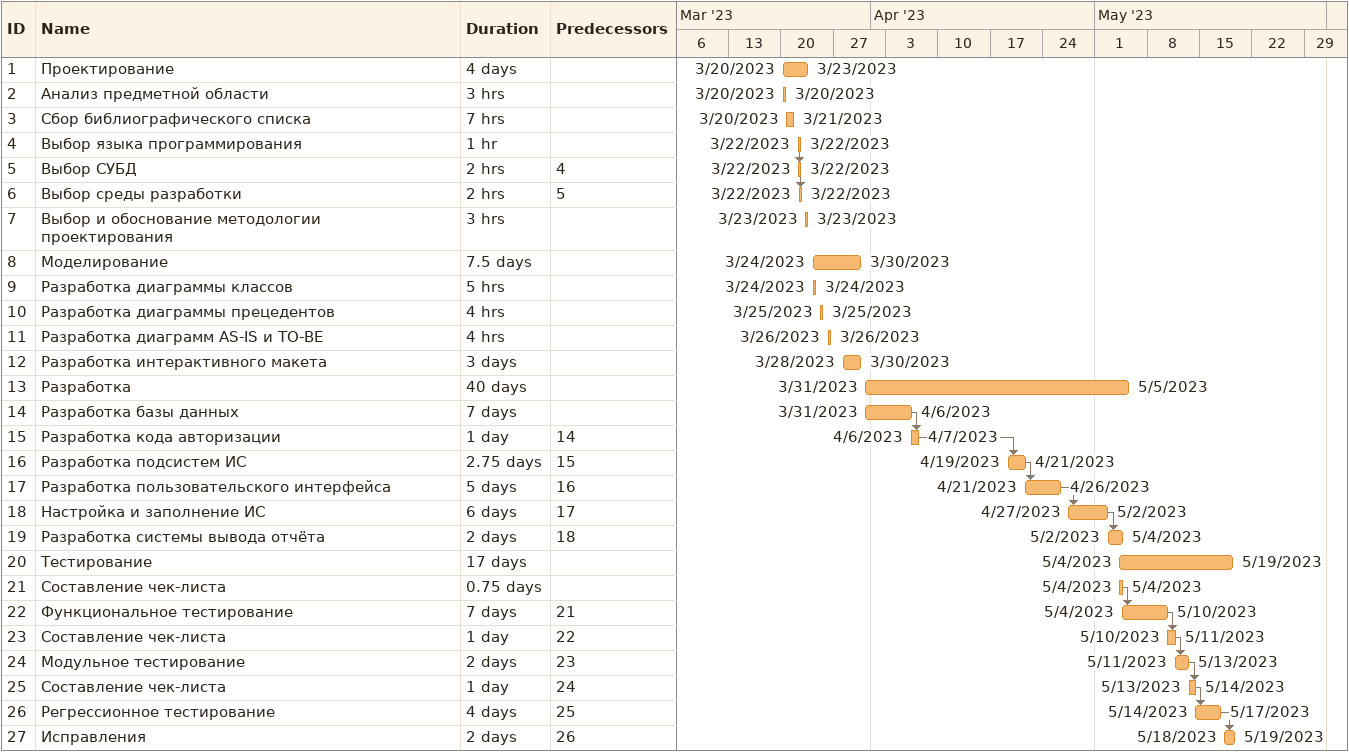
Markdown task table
| ID | Task | Duration | Start | Finish | Predecessors |
|---|---|---|---|---|---|
| 1 | Проектирование | 4d | 2023-03-20 | 2023-03-23 |  |
| 2 | Анализ предметной области | 3h | 2023-03-20 | 2023-03-20 |  |
| 3 | Сбор библиографического списка | 7h | 2023-03-20 | 2023-03-21 |  |
| 4 | Выбор языка программирования | 1h | 2023-03-22 | 2023-03-22 |  |
| 5 | Выбор СУБД | 2h | 2023-03-22 | 2023-03-22 | 4 |
| 6 | Выбор среды разработки | 2h | 2023-03-22 | 2023-03-22 | 5 |
| 7 | Выбор и обоснование методологии проектирования | 3h | 2023-03-23 | 2023-03-23 |  |
| 8 | Моделирование | 7.5d | 2023-03-24 | 2023-03-30 |  |
| 9 | Разработка диаграммы классов | 5h | 2023-03-24 | 2023-03-24 |  |
| 10 | Разработка диаграммы прецедентов | 4h | 2023-03-25 | 2023-03-25 |  |
| 11 | Разработка диаграмм AS-IS и TO-BE | 4h | 2023-03-26 | 2023-03-26 |  |
| 12 | Разработка интерактивного макета | 3d | 2023-03-28 | 2023-03-30 |  |
| 13 | Разработка | 40d | 2023-03-31 | 2023-05-05 |  |
| 14 | Разработка базы данных | 7d | 2023-03-31 | 2023-04-06 |  |
| 15 | Разработка кода авторизации | 1d | 2023-04-06 | 2023-04-07 | 14 |
| 16 | Разработка подсистем ИС | 2.75d | 2023-04-19 | 2023-04-21 | 15 |
| 17 | Разработка пользовательского интерфейса | 5d | 2023-04-21 | 2023-04-26 | 16 |
| 18 | Настройка и заполнение ИС | 6d | 2023-04-27 | 2023-05-02 | 17 |
| 19 | Разработка системы вывода отчёта | 2d | 2023-05-02 | 2023-05-04 | 18 |
| 20 | Тестирование | 17d | 2023-05-04 | 2023-05-19 |  |
| 21 | Составление чек-листа | 0.75d | 2023-05-04 | 2023-05-04 |  |
| 22 | Функциональное тестирование | 7d | 2023-05-04 | 2023-05-10 | 21 |
| 23 | Составление чек-листа | 1d | 2023-05-10 | 2023-05-11 | 22 |
| 24 | Модульное тестирование | 2d | 2023-05-11 | 2023-05-13 | 23 |
| 25 | Составление чек-листа | 1d | 2023-05-13 | 2023-05-14 | 24 |
| 26 | Регрессионное тестирование | 4d | 2023-05-14 | 2023-05-17 | 25 |
| 27 | Исправления | 2d | 2023-05-18 | 2023-05-19 | 26 |
